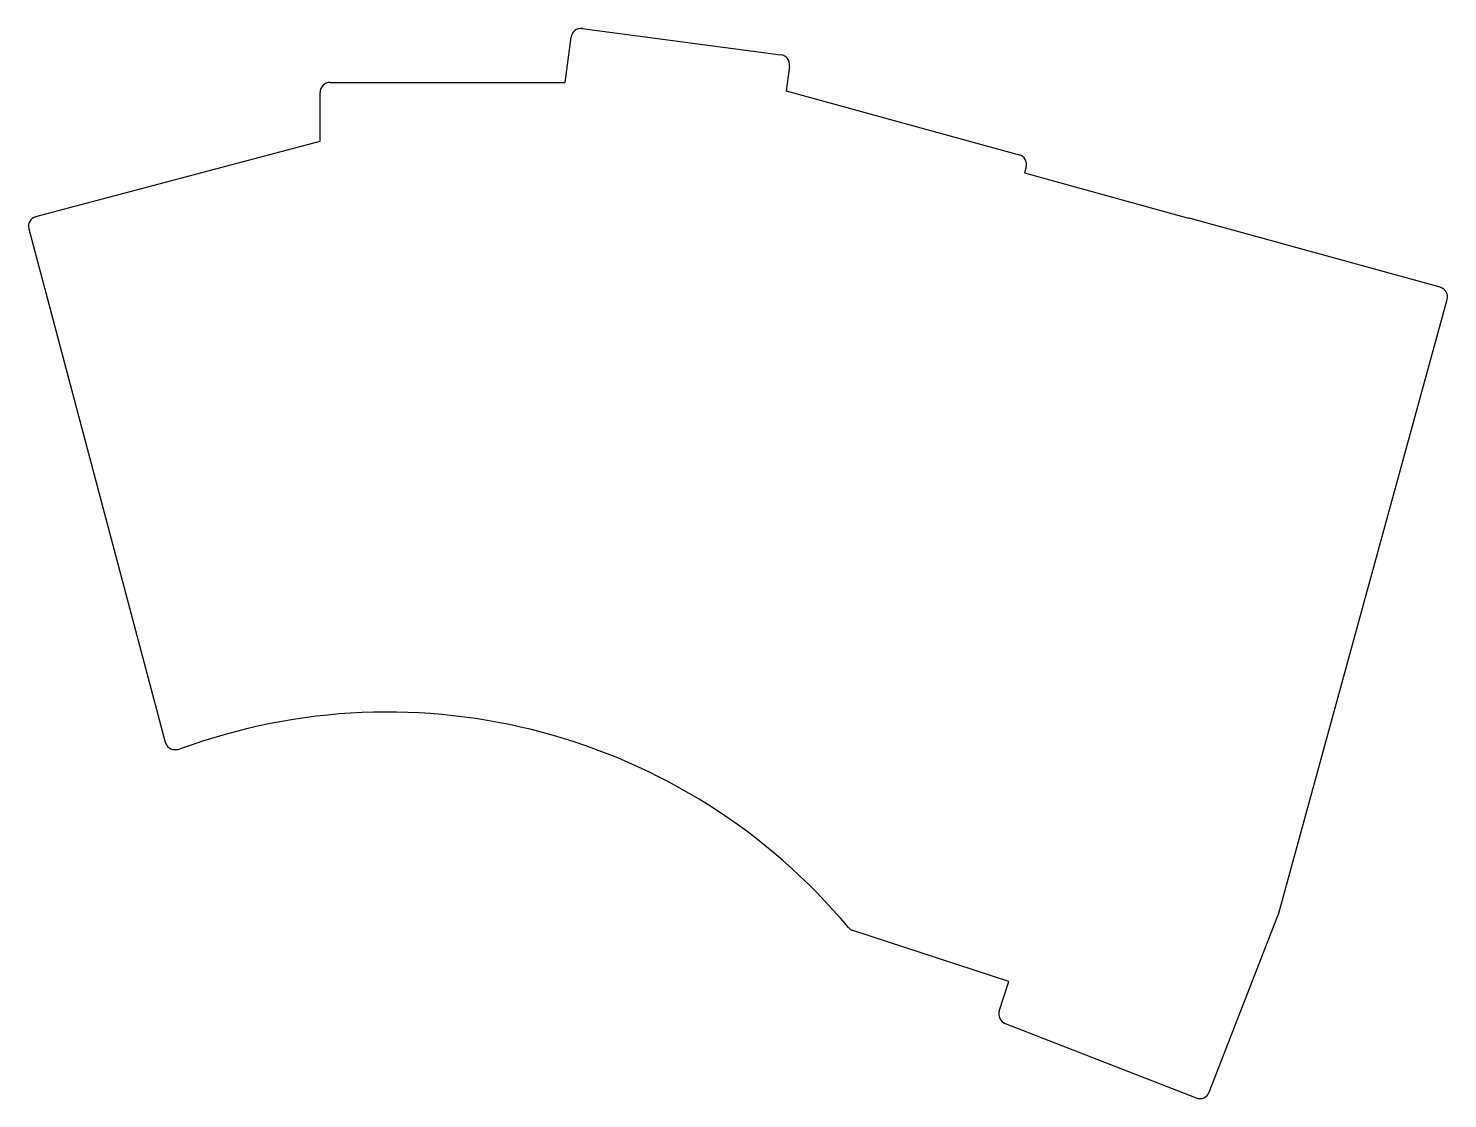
# Model space of a CAD drawing. Header units: millimetres. Extents: x -22 to 120, y -48 to 59.
import ezdxf

# ---------------------------------------------------------------- set-up
doc = ezdxf.new("R2010")
doc.units = ezdxf.units.MM

msp = doc.modelspace()

# ---------------------------------------------------------------- linework, layer by layer
for p, q in [((31.74, 53.84), (32.34, 58.36)), ((33.46, 59.22), (53.29, 56.59)), ((54.15, 55.47), (53.82, 53.01)), ((7.28, 47.98), (7.28, 52.84)), ((8.28, 53.84), (31.74, 53.84)), ((53.82, 53.01), (77.06, 46.62)), ((-21.1, 40.44), (7.28, 47.98)), ((77.76, 45.4), (77.6, 44.8)), ((77.6, 44.8), (93.99, 40.29)), ((119.11, 33.39), (94.04, 40.28)), ((-21.81, 39.21), (-8.19, -12.01)), ((102.99, -29.06), (119.81, 32.17)), ((96.04, -46.93), (102.94, -29.23)), ((76.04, -35.9), (60.48, -30.81)), ((75.09, -38.83), (76.04, -35.9)), ((75.68, -40.07), (94.74, -47.5))]:
    msp.add_line(p, q)
for centre, radius, start, end in [((33.33, 58.23), 1, 82.45, 172.45), ((53.16, 55.6), 1, 352.45, 82.45), ((8.28, 52.84), 1, 90, 180), ((76.8, 45.66), 1, 344.64, 74.64), ((-20.84, 39.47), 1, 104.89, 194.89), ((93.72, 39.33), 1, 433.2074, 434.64), ((93.77, 39.32), 1, 74.64, 76.0725), ((118.84, 32.43), 1, 344.64, 434.64), ((14, -69), 60, 39.9096, 110.1768), ((-7.22, -11.75), 1, 194.89, 277.5166), ((-7.04, -11.74), 1, 267.0076, 290.1768), ((102.01, -28.87), 1, 338.7, 348.917), ((60.79, -29.86), 1, 219.9096, 251.9), ((76.04, -39.14), 1, 161.9, 248.7), ((95.11, -46.57), 1, 248.7, 338.7)]:
    msp.add_arc(centre, radius, start, end)

doc.saveas('drawing.dxf')
